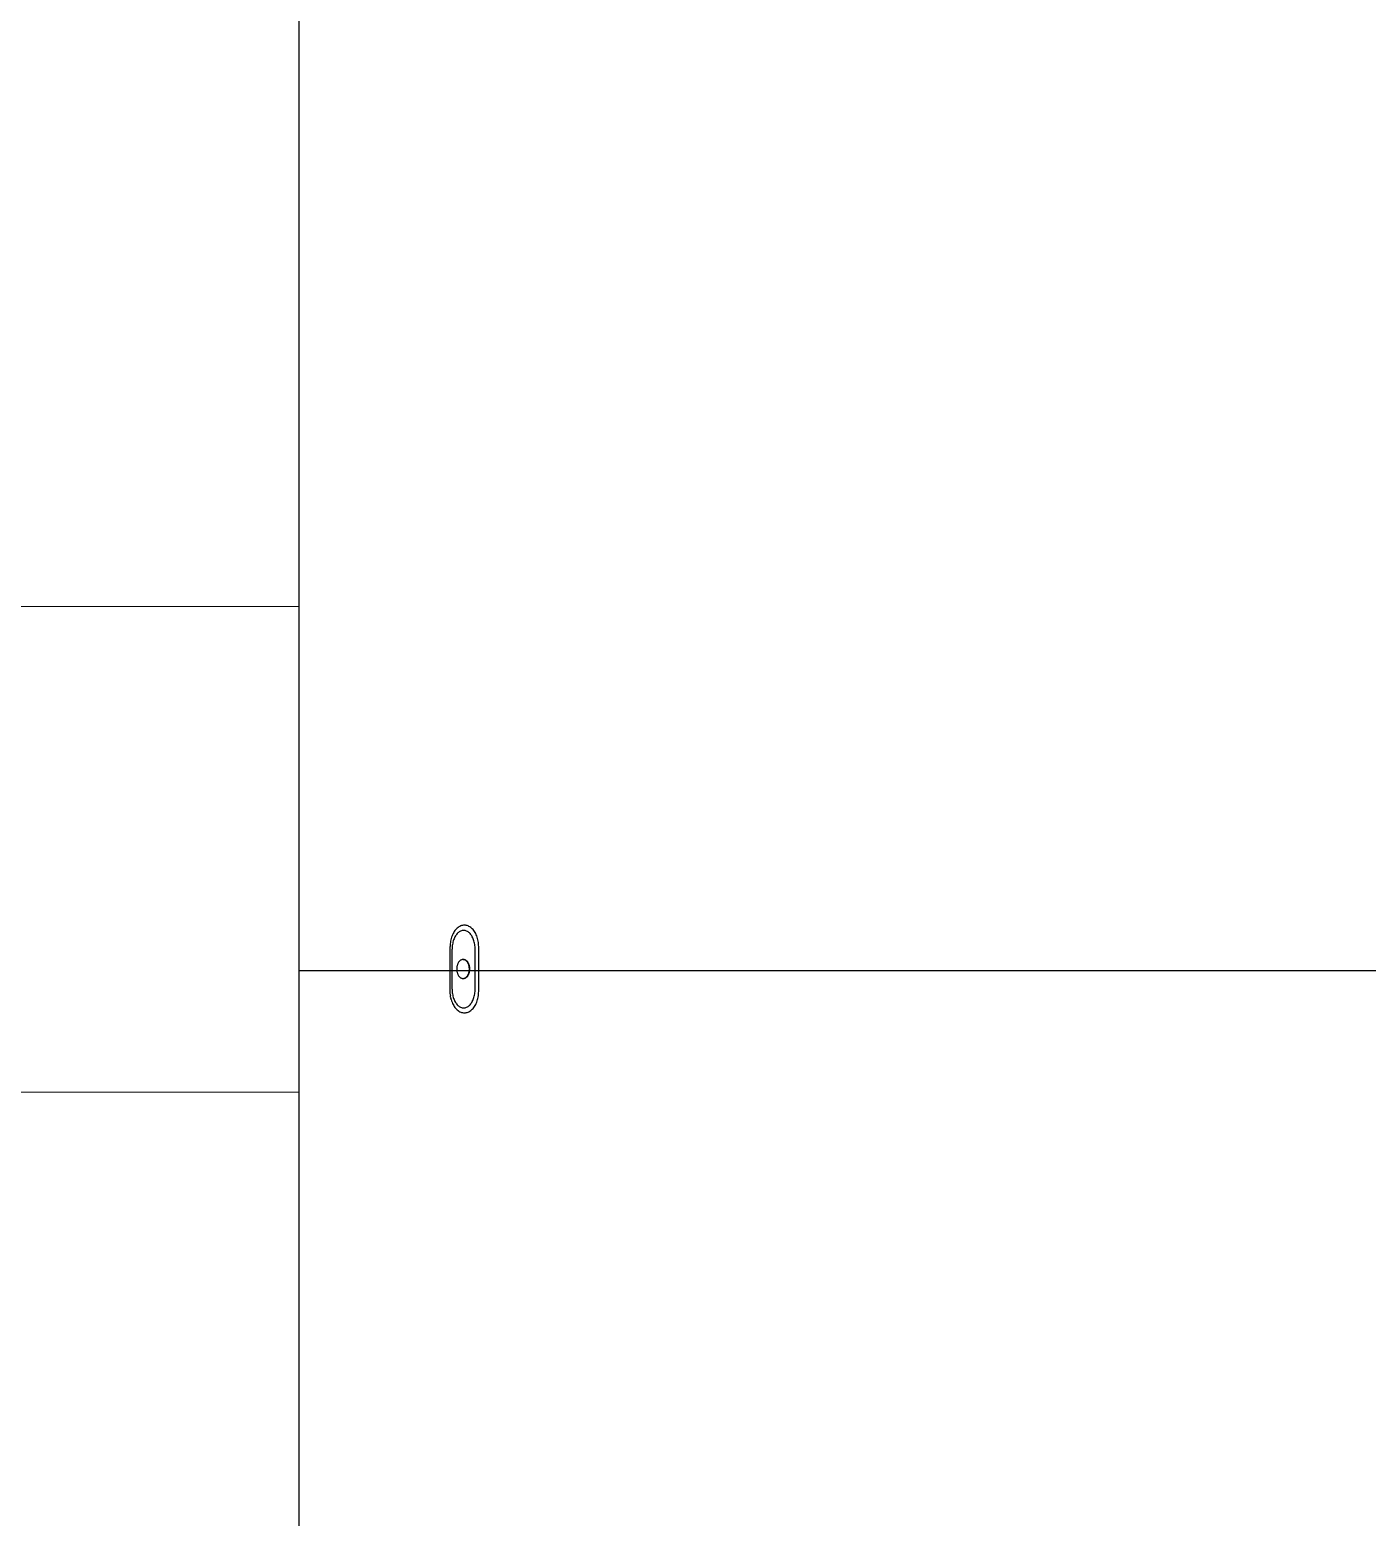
# Model space of a CAD drawing. Header units: metres. Extents: x 2754 to 3501, y 1112 to 1514.
# Drawn here: x 3338.312 to 3339.992, y 1421.043 to 1422.91 of the extents above; entities that cross this region are included whole.
import ezdxf

# ---------------------------------------------------------------- set-up
doc = ezdxf.new("R2010")
doc.units = ezdxf.units.M
doc.layers.add('A-WNDW', color=2, linetype='Continuous')
doc.layers.add('AR-WALL', color=7, linetype='Continuous')

msp = doc.modelspace()

# ---------------------------------------------------------------- linework, layer by layer
at = {"layer": 'A-WNDW', "lineweight": 5}
msp.add_lwpolyline([(3337.88724, 1422.18614), (3338.65084, 1422.18614), (3338.65084, 1421.57654), (3337.88724, 1421.57654)], close=True, dxfattribs=at)
at = {"layer": 'AR-WALL', "lineweight": 25}
for p, q in [((3338.65084, 1421.72894), (3338.65084, 1424.47214)), ((3338.84394, 1421.77571), (3338.84326, 1421.77429)), ((3338.84468, 1421.77707), (3338.84394, 1421.77571)), ((3338.84548, 1421.77834), (3338.84468, 1421.77707)), ((3338.84634, 1421.77954), (3338.84548, 1421.77834)), ((3338.84725, 1421.78065), (3338.84634, 1421.77954)), ((3338.8482, 1421.78167), (3338.84725, 1421.78065)), ((3338.8492, 1421.78259), (3338.8482, 1421.78167)), ((3338.84912, 1421.7756), (3338.84835, 1421.7747)), ((3338.84993, 1421.77641), (3338.84912, 1421.7756)), ((3338.85023, 1421.78342), (3338.8492, 1421.78259)), ((3338.85077, 1421.77714), (3338.84993, 1421.77641)), ((3338.8513, 1421.78414), (3338.85023, 1421.78342)), ((3338.85163, 1421.77778), (3338.85077, 1421.77714)), ((3338.85239, 1421.78476), (3338.8513, 1421.78414)), ((3338.85252, 1421.77833), (3338.85163, 1421.77778)), ((3338.85352, 1421.78527), (3338.85239, 1421.78476)), ((3338.85343, 1421.77878), (3338.85252, 1421.77833)), ((3338.85435, 1421.77913), (3338.85343, 1421.77878)), ((3338.85466, 1421.78566), (3338.85352, 1421.78527)), ((3338.85529, 1421.77938), (3338.85435, 1421.77913)), ((3338.85582, 1421.78595), (3338.85466, 1421.78566)), ((3338.85624, 1421.77953), (3338.85529, 1421.77938)), ((3338.85698, 1421.78612), (3338.85582, 1421.78595)), ((3338.85719, 1421.77958), (3338.85624, 1421.77953)), ((3338.85815, 1421.78618), (3338.85698, 1421.78612)), ((3338.85814, 1421.77953), (3338.85719, 1421.77958)), ((3338.85908, 1421.77938), (3338.85814, 1421.77953)), ((3338.85933, 1421.78612), (3338.85815, 1421.78618)), ((3338.86002, 1421.77913), (3338.85908, 1421.77938)), ((3338.86049, 1421.78595), (3338.85933, 1421.78612)), ((3338.86094, 1421.77878), (3338.86002, 1421.77913)), ((3338.86165, 1421.78566), (3338.86049, 1421.78595)), ((3338.86185, 1421.77833), (3338.86094, 1421.77878)), ((3338.86279, 1421.78527), (3338.86165, 1421.78566)), ((3338.86274, 1421.77778), (3338.86185, 1421.77833)), ((3338.8636, 1421.77714), (3338.86274, 1421.77778)), ((3338.86391, 1421.78476), (3338.86279, 1421.78527)), ((3338.86444, 1421.77641), (3338.8636, 1421.77714)), ((3338.86501, 1421.78414), (3338.86391, 1421.78476)), ((3338.86525, 1421.7756), (3338.86444, 1421.77641)), ((3338.86608, 1421.78342), (3338.86501, 1421.78414)), ((3338.86602, 1421.7747), (3338.86525, 1421.7756)), ((3338.86711, 1421.78259), (3338.86608, 1421.78342)), ((3338.86811, 1421.78167), (3338.86711, 1421.78259)), ((3338.86906, 1421.78065), (3338.86811, 1421.78167)), ((3338.86997, 1421.77954), (3338.86906, 1421.78065)), ((3338.87082, 1421.77834), (3338.86997, 1421.77954)), ((3338.87162, 1421.77707), (3338.87082, 1421.77834)), ((3338.87238, 1421.77571), (3338.87162, 1421.77707)), ((3338.87305, 1421.7743), (3338.87238, 1421.77571)), ((3338.84027, 1421.76118), (3338.84024, 1421.75943)), ((3338.84024, 1421.73355), (3338.84024, 1421.75943)), ((3338.84039, 1421.76293), (3338.84027, 1421.76118)), ((3338.84058, 1421.76465), (3338.84039, 1421.76293)), ((3338.84085, 1421.76636), (3338.84058, 1421.76465)), ((3338.84119, 1421.76803), (3338.84085, 1421.76636)), ((3338.8416, 1421.76967), (3338.84119, 1421.76803)), ((3338.84208, 1421.77126), (3338.8416, 1421.76967)), ((3338.84264, 1421.77281), (3338.84208, 1421.77126)), ((3338.84326, 1421.77429), (3338.84264, 1421.77281)), ((3338.8427, 1421.7575), (3338.84267, 1421.75595)), ((3338.8428, 1421.75904), (3338.8427, 1421.7575)), ((3338.84295, 1421.76056), (3338.8428, 1421.75904)), ((3338.84317, 1421.76207), (3338.84295, 1421.76056)), ((3338.84344, 1421.76355), (3338.84317, 1421.76207)), ((3338.84378, 1421.76499), (3338.84344, 1421.76355)), ((3338.84417, 1421.7664), (3338.84378, 1421.76499)), ((3338.84462, 1421.76777), (3338.84417, 1421.7664)), ((3338.84512, 1421.76908), (3338.84462, 1421.76777)), ((3338.84567, 1421.77034), (3338.84512, 1421.76908)), ((3338.84627, 1421.77153), (3338.84567, 1421.77034)), ((3338.84692, 1421.77266), (3338.84627, 1421.77153)), ((3338.84762, 1421.77372), (3338.84692, 1421.77266)), ((3338.84835, 1421.7747), (3338.84762, 1421.77372)), ((3338.86676, 1421.77372), (3338.86602, 1421.7747)), ((3338.86745, 1421.77266), (3338.86676, 1421.77372)), ((3338.8681, 1421.77153), (3338.86745, 1421.77266)), ((3338.8687, 1421.77034), (3338.8681, 1421.77153)), ((3338.86925, 1421.76908), (3338.8687, 1421.77034)), ((3338.86975, 1421.76777), (3338.86925, 1421.76908)), ((3338.8702, 1421.7664), (3338.86975, 1421.76777)), ((3338.87059, 1421.76499), (3338.8702, 1421.7664)), ((3338.87093, 1421.76355), (3338.87059, 1421.76499)), ((3338.8712, 1421.76207), (3338.87093, 1421.76355)), ((3338.87142, 1421.76056), (3338.8712, 1421.76207)), ((3338.87157, 1421.75904), (3338.87142, 1421.76056)), ((3338.87167, 1421.7575), (3338.87157, 1421.75904)), ((3338.8717, 1421.75595), (3338.87167, 1421.7575)), ((3338.87367, 1421.77281), (3338.87305, 1421.7743)), ((3338.87422, 1421.77126), (3338.87367, 1421.77281)), ((3338.87471, 1421.76967), (3338.87422, 1421.77126)), ((3338.87513, 1421.76803), (3338.87471, 1421.76967)), ((3338.87546, 1421.76636), (3338.87513, 1421.76803)), ((3338.87573, 1421.76465), (3338.87546, 1421.76636)), ((3338.87592, 1421.76293), (3338.87573, 1421.76465)), ((3338.87603, 1421.76118), (3338.87592, 1421.76293)), ((3338.87607, 1421.75943), (3338.87603, 1421.76118)), ((3338.87608, 1421.73355), (3338.87607, 1421.75943)), ((3338.84267, 1421.70607), (3338.84267, 1421.75595)), ((3338.84981, 1421.73781), (3338.84954, 1421.73715)), ((3338.85012, 1421.73844), (3338.84981, 1421.73781)), ((3338.85045, 1421.73904), (3338.85012, 1421.73844)), ((3338.8508, 1421.73961), (3338.85045, 1421.73904)), ((3338.85118, 1421.74014), (3338.8508, 1421.73961)), ((3338.85159, 1421.74064), (3338.85118, 1421.74014)), ((3338.85201, 1421.74109), (3338.85159, 1421.74064)), ((3338.85245, 1421.7415), (3338.85201, 1421.74109)), ((3338.85291, 1421.74187), (3338.85245, 1421.7415)), ((3338.85339, 1421.74219), (3338.85291, 1421.74187)), ((3338.85387, 1421.74246), (3338.85339, 1421.74219)), ((3338.85437, 1421.74269), (3338.85387, 1421.74246)), ((3338.85488, 1421.74286), (3338.85437, 1421.74269)), ((3338.85539, 1421.74299), (3338.85488, 1421.74286)), ((3338.85591, 1421.74307), (3338.85539, 1421.74299)), ((3338.85643, 1421.74309), (3338.85591, 1421.74307)), ((3338.85643, 1421.74309), (3338.85695, 1421.74307)), ((3338.85701, 1421.74309), (3338.85695, 1421.74307)), ((3338.85753, 1421.74307), (3338.85701, 1421.74309)), ((3338.85747, 1421.74299), (3338.85701, 1421.74309)), ((3338.85799, 1421.74286), (3338.85747, 1421.74299)), ((3338.85805, 1421.74299), (3338.85753, 1421.74307)), ((3338.85849, 1421.74269), (3338.85799, 1421.74286)), ((3338.85856, 1421.74286), (3338.85805, 1421.74299)), ((3338.85899, 1421.74246), (3338.85849, 1421.74269)), ((3338.85907, 1421.74269), (3338.85856, 1421.74286)), ((3338.85948, 1421.74219), (3338.85899, 1421.74246)), ((3338.85957, 1421.74246), (3338.85907, 1421.74269)), ((3338.85996, 1421.74187), (3338.85948, 1421.74219)), ((3338.86005, 1421.74219), (3338.85957, 1421.74246)), ((3338.86041, 1421.7415), (3338.85996, 1421.74187)), ((3338.86053, 1421.74187), (3338.86005, 1421.74219)), ((3338.86086, 1421.74109), (3338.86041, 1421.7415)), ((3338.86099, 1421.7415), (3338.86053, 1421.74187)), ((3338.86128, 1421.74064), (3338.86086, 1421.74109)), ((3338.86143, 1421.74109), (3338.86099, 1421.7415)), ((3338.86168, 1421.74014), (3338.86128, 1421.74064)), ((3338.86185, 1421.74064), (3338.86143, 1421.74109)), ((3338.86206, 1421.73961), (3338.86168, 1421.74014)), ((3338.86226, 1421.74014), (3338.86185, 1421.74064)), ((3338.86242, 1421.73904), (3338.86206, 1421.73961)), ((3338.86264, 1421.73961), (3338.86226, 1421.74014)), ((3338.86275, 1421.73844), (3338.86242, 1421.73904)), ((3338.86299, 1421.73904), (3338.86264, 1421.73961)), ((3338.86305, 1421.73781), (3338.86275, 1421.73844)), ((3338.86332, 1421.73844), (3338.86299, 1421.73904)), ((3338.86333, 1421.73715), (3338.86305, 1421.73781)), ((3338.86363, 1421.73781), (3338.86332, 1421.73844)), ((3338.8639, 1421.73715), (3338.86363, 1421.73781)), ((3338.8717, 1421.70607), (3338.8717, 1421.75595)), ((3338.65084, 1417.91894), (3338.65084, 1421.72894)), ((3347.70713, 1421.72894), (3338.65084, 1421.72894)), ((3338.84024, 1421.72922), (3338.84024, 1421.73355)), ((3338.84024, 1421.72464), (3338.84024, 1421.72922)), ((3338.84024, 1421.70298), (3338.84024, 1421.72464)), ((3338.84849, 1421.73198), (3338.84847, 1421.73121)), ((3338.84847, 1421.73121), (3338.84849, 1421.73043)), ((3338.84854, 1421.73276), (3338.84849, 1421.73198)), ((3338.84849, 1421.73043), (3338.84854, 1421.72966)), ((3338.84862, 1421.73353), (3338.84854, 1421.73276)), ((3338.84854, 1421.72966), (3338.84862, 1421.72889)), ((3338.84874, 1421.73428), (3338.84862, 1421.73353)), ((3338.84862, 1421.72889), (3338.84874, 1421.72813)), ((3338.84889, 1421.73503), (3338.84874, 1421.73428)), ((3338.84874, 1421.72813), (3338.84889, 1421.72739)), ((3338.84908, 1421.73576), (3338.84889, 1421.73503)), ((3338.84889, 1421.72739), (3338.84908, 1421.72666)), ((3338.84929, 1421.73646), (3338.84908, 1421.73576)), ((3338.84908, 1421.72666), (3338.84929, 1421.72595)), ((3338.84954, 1421.73715), (3338.84929, 1421.73646)), ((3338.84929, 1421.72595), (3338.84954, 1421.72526)), ((3338.84954, 1421.72526), (3338.84981, 1421.7246)), ((3338.84981, 1421.7246), (3338.85012, 1421.72397)), ((3338.85012, 1421.72397), (3338.85045, 1421.72337)), ((3338.85045, 1421.72337), (3338.8508, 1421.7228)), ((3338.8508, 1421.7228), (3338.85118, 1421.72227)), ((3338.85118, 1421.72227), (3338.85159, 1421.72178)), ((3338.85159, 1421.72178), (3338.85201, 1421.72133)), ((3338.85201, 1421.72133), (3338.85245, 1421.72091)), ((3338.85245, 1421.72091), (3338.85291, 1421.72055)), ((3338.85291, 1421.72055), (3338.85339, 1421.72023)), ((3338.85339, 1421.72023), (3338.85387, 1421.71995)), ((3338.85387, 1421.71995), (3338.85437, 1421.71973)), ((3338.85437, 1421.71973), (3338.85488, 1421.71955)), ((3338.85488, 1421.71955), (3338.85539, 1421.71942)), ((3338.85539, 1421.71942), (3338.85591, 1421.71935)), ((3338.85591, 1421.71935), (3338.85643, 1421.71932)), ((3338.85643, 1421.71932), (3338.85695, 1421.71935)), ((3338.85695, 1421.71935), (3338.85701, 1421.71932)), ((3338.85701, 1421.71932), (3338.85747, 1421.71942)), ((3338.85701, 1421.71932), (3338.85753, 1421.71935)), ((3338.85747, 1421.71942), (3338.85799, 1421.71955)), ((3338.85753, 1421.71935), (3338.85805, 1421.71942)), ((3338.85799, 1421.71955), (3338.85849, 1421.71973)), ((3338.85805, 1421.71942), (3338.85856, 1421.71955)), ((3338.85849, 1421.71973), (3338.85899, 1421.71995)), ((3338.85856, 1421.71955), (3338.85907, 1421.71973)), ((3338.85899, 1421.71995), (3338.85948, 1421.72023)), ((3338.85907, 1421.71973), (3338.85957, 1421.71995)), ((3338.85948, 1421.72023), (3338.85996, 1421.72055)), ((3338.85957, 1421.71995), (3338.86005, 1421.72023)), ((3338.85996, 1421.72055), (3338.86041, 1421.72091)), ((3338.86005, 1421.72023), (3338.86053, 1421.72055)), ((3338.86041, 1421.72091), (3338.86086, 1421.72133)), ((3338.86053, 1421.72055), (3338.86099, 1421.72091)), ((3338.86086, 1421.72133), (3338.86128, 1421.72178)), ((3338.86099, 1421.72091), (3338.86143, 1421.72133)), ((3338.86128, 1421.72178), (3338.86168, 1421.72227)), ((3338.86143, 1421.72133), (3338.86185, 1421.72178)), ((3338.86168, 1421.72227), (3338.86206, 1421.7228)), ((3338.86185, 1421.72178), (3338.86226, 1421.72227)), ((3338.86206, 1421.7228), (3338.86242, 1421.72337)), ((3338.86226, 1421.72227), (3338.86264, 1421.7228)), ((3338.86242, 1421.72337), (3338.86275, 1421.72397)), ((3338.86264, 1421.7228), (3338.86299, 1421.72337)), ((3338.86275, 1421.72397), (3338.86305, 1421.7246)), ((3338.86299, 1421.72337), (3338.86332, 1421.72397)), ((3338.86305, 1421.7246), (3338.86333, 1421.72526)), ((3338.86332, 1421.72397), (3338.86363, 1421.7246)), ((3338.86358, 1421.73646), (3338.86333, 1421.73715)), ((3338.86333, 1421.72526), (3338.86358, 1421.72595)), ((3338.86379, 1421.73576), (3338.86358, 1421.73646)), ((3338.86358, 1421.72595), (3338.86379, 1421.72666)), ((3338.86363, 1421.7246), (3338.8639, 1421.72526)), ((3338.86397, 1421.73503), (3338.86379, 1421.73576)), ((3338.86379, 1421.72666), (3338.86397, 1421.72739)), ((3338.86415, 1421.73646), (3338.8639, 1421.73715)), ((3338.8639, 1421.72526), (3338.86415, 1421.72595)), ((3338.86413, 1421.73428), (3338.86397, 1421.73503)), ((3338.86397, 1421.72739), (3338.86413, 1421.72813)), ((3338.86424, 1421.73353), (3338.86413, 1421.73428)), ((3338.86413, 1421.72813), (3338.86424, 1421.72889)), ((3338.86436, 1421.73576), (3338.86415, 1421.73646)), ((3338.86415, 1421.72595), (3338.86436, 1421.72666)), ((3338.86433, 1421.73276), (3338.86424, 1421.73353)), ((3338.86424, 1421.72889), (3338.86433, 1421.72966)), ((3338.86438, 1421.73198), (3338.86433, 1421.73276)), ((3338.86433, 1421.72966), (3338.86438, 1421.73043)), ((3338.86455, 1421.73503), (3338.86436, 1421.73576)), ((3338.86436, 1421.72666), (3338.86455, 1421.72739)), ((3338.8644, 1421.73121), (3338.86438, 1421.73198)), ((3338.86438, 1421.73043), (3338.8644, 1421.73121)), ((3338.8647, 1421.73428), (3338.86455, 1421.73503)), ((3338.86455, 1421.72739), (3338.8647, 1421.72813)), ((3338.86482, 1421.73353), (3338.8647, 1421.73428)), ((3338.8647, 1421.72813), (3338.86482, 1421.72889)), ((3338.8649, 1421.73276), (3338.86482, 1421.73353)), ((3338.86482, 1421.72889), (3338.8649, 1421.72966)), ((3338.86495, 1421.73198), (3338.8649, 1421.73276)), ((3338.8649, 1421.72966), (3338.86495, 1421.73043)), ((3338.86497, 1421.73121), (3338.86495, 1421.73198)), ((3338.86495, 1421.73043), (3338.86497, 1421.73121)), ((3338.87607, 1421.72464), (3338.87608, 1421.72922)), ((3338.87607, 1421.70298), (3338.87607, 1421.72464)), ((3338.87608, 1421.72922), (3338.87608, 1421.73355)), ((3338.84027, 1421.70123), (3338.84024, 1421.70298)), ((3338.84039, 1421.69949), (3338.84027, 1421.70123)), ((3338.84267, 1421.70607), (3338.8427, 1421.70452)), ((3338.8427, 1421.70452), (3338.8428, 1421.70298)), ((3338.8428, 1421.70298), (3338.84295, 1421.70146)), ((3338.84295, 1421.70146), (3338.84317, 1421.69995)), ((3338.8712, 1421.69995), (3338.87142, 1421.70146)), ((3338.87142, 1421.70146), (3338.87157, 1421.70298)), ((3338.87157, 1421.70298), (3338.87167, 1421.70452)), ((3338.87167, 1421.70452), (3338.8717, 1421.70607)), ((3338.87592, 1421.69948), (3338.87603, 1421.70123)), ((3338.87603, 1421.70123), (3338.87607, 1421.70298)), ((3338.84039, 1421.69949), (3338.84058, 1421.69776)), ((3338.84084, 1421.69606), (3338.84058, 1421.69776)), ((3338.84084, 1421.69606), (3338.84119, 1421.69438)), ((3338.8416, 1421.69275), (3338.84119, 1421.69438)), ((3338.8416, 1421.69275), (3338.84208, 1421.69115)), ((3338.84208, 1421.69115), (3338.84264, 1421.68961)), ((3338.84264, 1421.68961), (3338.84326, 1421.68812)), ((3338.84317, 1421.69995), (3338.84344, 1421.69847)), ((3338.84326, 1421.68812), (3338.84394, 1421.6867)), ((3338.84344, 1421.69847), (3338.84378, 1421.69703)), ((3338.84378, 1421.69703), (3338.84417, 1421.69562)), ((3338.84394, 1421.6867), (3338.84468, 1421.68535)), ((3338.84417, 1421.69562), (3338.84462, 1421.69425)), ((3338.84462, 1421.69425), (3338.84512, 1421.69294)), ((3338.84468, 1421.68535), (3338.84548, 1421.68407)), ((3338.84512, 1421.69294), (3338.84567, 1421.69168)), ((3338.84548, 1421.68407), (3338.84634, 1421.68287)), ((3338.84567, 1421.69168), (3338.84627, 1421.69049)), ((3338.84627, 1421.69049), (3338.84692, 1421.68936)), ((3338.84634, 1421.68287), (3338.84725, 1421.68176)), ((3338.84692, 1421.68936), (3338.84762, 1421.6883)), ((3338.84725, 1421.68176), (3338.8482, 1421.68074)), ((3338.84762, 1421.6883), (3338.84835, 1421.68732)), ((3338.84835, 1421.68732), (3338.84912, 1421.68642)), ((3338.84912, 1421.68642), (3338.84993, 1421.6856)), ((3338.84993, 1421.6856), (3338.85077, 1421.68488)), ((3338.85077, 1421.68488), (3338.85163, 1421.68424)), ((3338.85163, 1421.68424), (3338.85252, 1421.68369)), ((3338.85252, 1421.68369), (3338.85343, 1421.68324)), ((3338.85343, 1421.68324), (3338.85435, 1421.68289)), ((3338.85435, 1421.68289), (3338.85529, 1421.68264)), ((3338.85529, 1421.68264), (3338.85624, 1421.68249)), ((3338.85624, 1421.68249), (3338.85719, 1421.68244)), ((3338.85719, 1421.68244), (3338.85814, 1421.68249)), ((3338.85814, 1421.68249), (3338.85908, 1421.68264)), ((3338.85908, 1421.68264), (3338.86002, 1421.68289)), ((3338.86002, 1421.68289), (3338.86094, 1421.68324)), ((3338.86094, 1421.68324), (3338.86185, 1421.68369)), ((3338.86185, 1421.68369), (3338.86274, 1421.68424)), ((3338.86274, 1421.68424), (3338.8636, 1421.68488)), ((3338.8636, 1421.68488), (3338.86444, 1421.6856)), ((3338.86444, 1421.6856), (3338.86525, 1421.68642)), ((3338.86525, 1421.68642), (3338.86602, 1421.68732)), ((3338.86602, 1421.68732), (3338.86676, 1421.6883)), ((3338.86676, 1421.6883), (3338.86745, 1421.68936)), ((3338.86745, 1421.68936), (3338.8681, 1421.69049)), ((3338.8681, 1421.69049), (3338.8687, 1421.69168)), ((3338.86811, 1421.68074), (3338.86906, 1421.68176)), ((3338.8687, 1421.69168), (3338.86925, 1421.69294)), ((3338.86906, 1421.68176), (3338.86997, 1421.68287)), ((3338.86925, 1421.69294), (3338.86975, 1421.69425)), ((3338.86975, 1421.69425), (3338.8702, 1421.69562)), ((3338.86997, 1421.68287), (3338.87082, 1421.68407)), ((3338.8702, 1421.69562), (3338.87059, 1421.69703)), ((3338.87059, 1421.69703), (3338.87093, 1421.69847)), ((3338.87082, 1421.68407), (3338.87162, 1421.68535)), ((3338.87093, 1421.69847), (3338.8712, 1421.69995)), ((3338.87162, 1421.68535), (3338.87237, 1421.6867)), ((3338.87237, 1421.6867), (3338.87305, 1421.68812)), ((3338.87305, 1421.68812), (3338.87367, 1421.68961)), ((3338.87367, 1421.68961), (3338.87422, 1421.69115)), ((3338.87422, 1421.69115), (3338.87471, 1421.69275)), ((3338.87471, 1421.69275), (3338.87512, 1421.69438)), ((3338.87512, 1421.69438), (3338.87546, 1421.69606)), ((3338.87546, 1421.69606), (3338.87573, 1421.69776)), ((3338.87573, 1421.69776), (3338.87592, 1421.69948)), ((3338.8482, 1421.68074), (3338.8492, 1421.67982)), ((3338.8492, 1421.67982), (3338.85023, 1421.679)), ((3338.85023, 1421.679), (3338.8513, 1421.67827)), ((3338.8513, 1421.67827), (3338.85239, 1421.67766)), ((3338.85239, 1421.67766), (3338.85352, 1421.67715)), ((3338.85352, 1421.67715), (3338.85466, 1421.67675)), ((3338.85466, 1421.67675), (3338.85582, 1421.67647)), ((3338.85582, 1421.67647), (3338.85698, 1421.6763)), ((3338.85698, 1421.6763), (3338.85815, 1421.67624)), ((3338.85815, 1421.67624), (3338.85933, 1421.6763)), ((3338.85933, 1421.6763), (3338.86049, 1421.67647)), ((3338.86049, 1421.67647), (3338.86165, 1421.67675)), ((3338.86165, 1421.67675), (3338.86279, 1421.67715)), ((3338.86279, 1421.67715), (3338.86391, 1421.67766)), ((3338.86391, 1421.67766), (3338.86501, 1421.67827)), ((3338.86501, 1421.67827), (3338.86608, 1421.679)), ((3338.86608, 1421.679), (3338.86711, 1421.67982)), ((3338.86711, 1421.67982), (3338.86811, 1421.68074))]:
    msp.add_line(p, q, dxfattribs=at)

doc.saveas('drawing.dxf')
